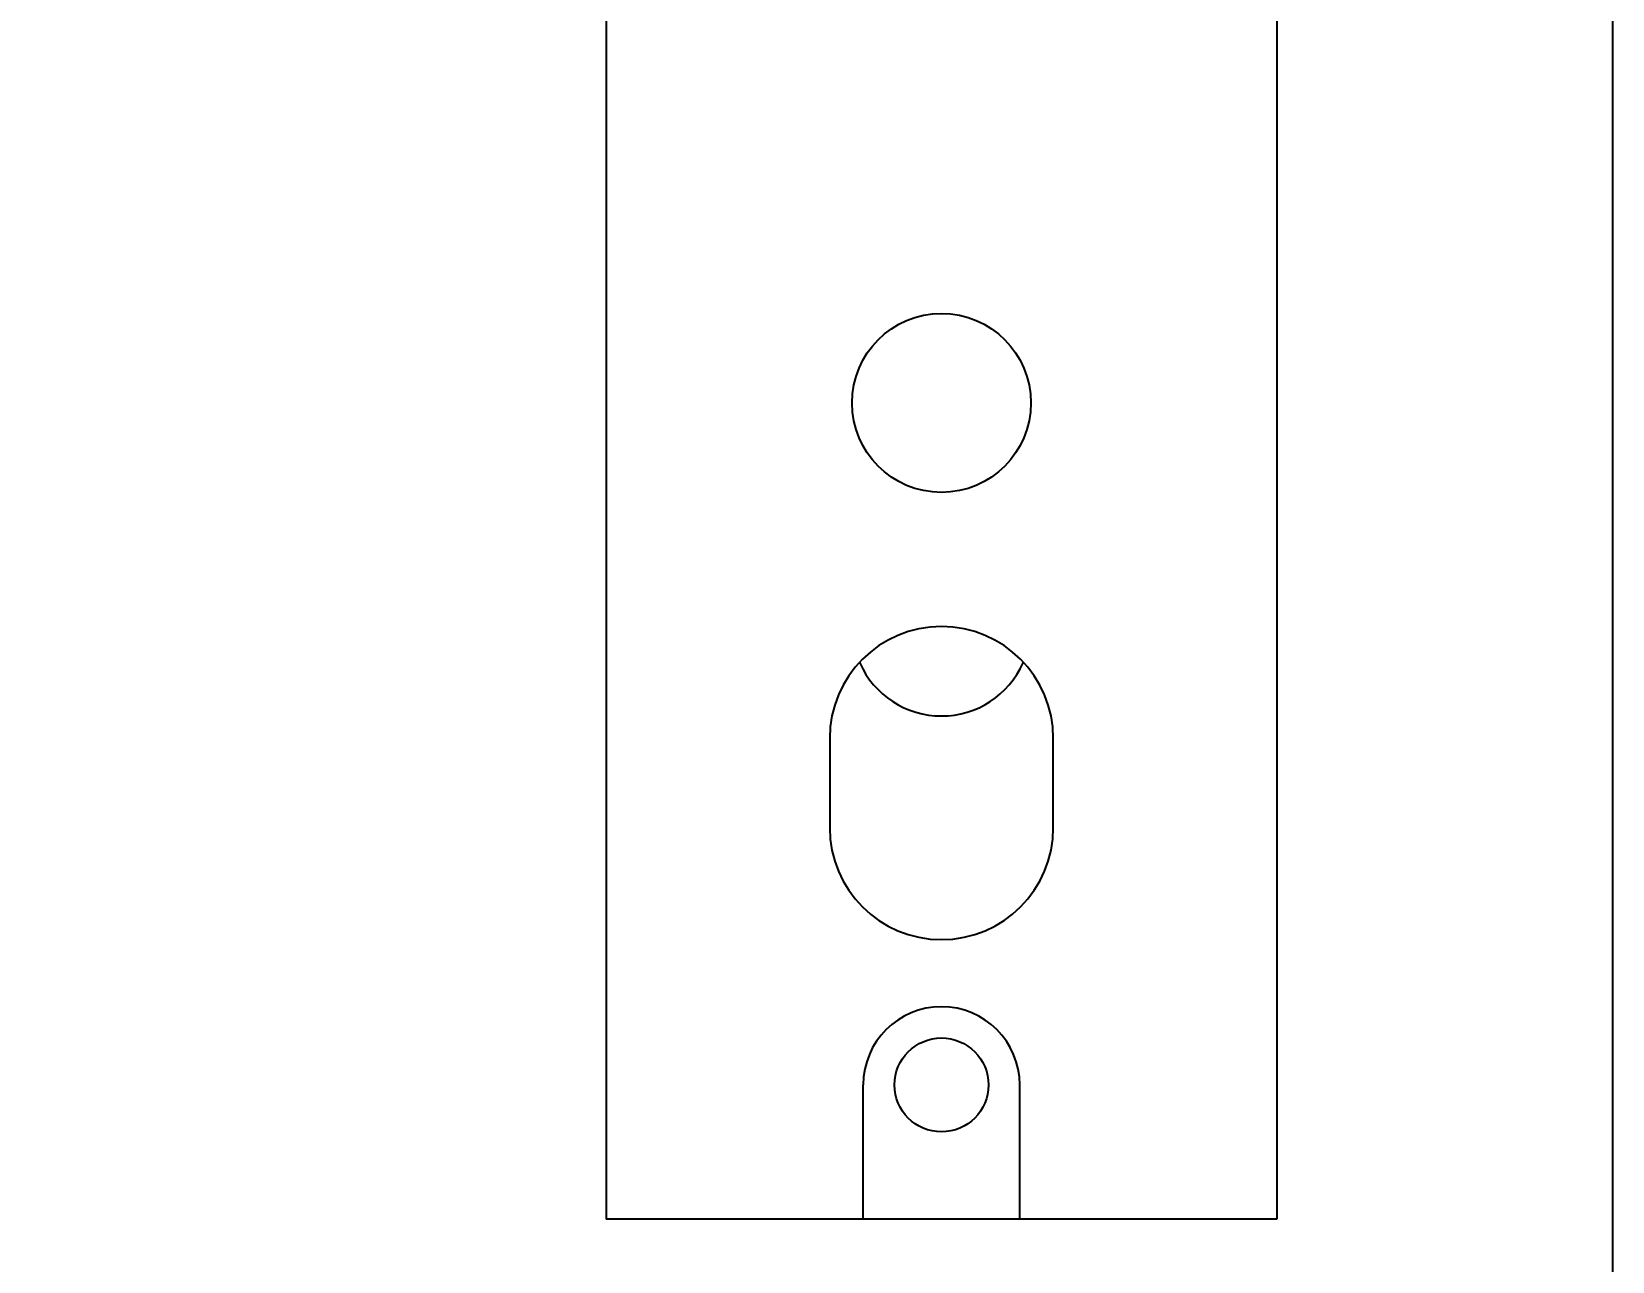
# Model space of a CAD drawing. Header units: millimetres. Extents: x 710 to 26878, y 589 to 5187.
# Drawn here: x 9279.7 to 9350.4, y 1786.9 to 1841.9 of the extents above; entities that cross this region are included whole.
import ezdxf

# ---------------------------------------------------------------- set-up
doc = ezdxf.new("R2010")
doc.units = ezdxf.units.MM
doc.layers.add('02___PRT_ALL_AXES', color=7, linetype='Continuous')
doc.styles.get("Standard").update_dxf_attribs({"font": 'arial.ttf'})
doc.dimstyles.new('DIMSTYLE_5-scale4', dxfattribs={"dimscale": 2, "dimtxt": 20, "dimasz": 20, "dimexe": 1, "dimexo": 0, "dimgap": 1.25, "dimtad": 1, "dimzin": 9, "dimdsep": 46, "dimtxsty": 'Standard', "dimcen": 0.09, "dimclre": 256, "dimclrt": 256, "dimadec": 1, "dimazin": 2, "dimtp": 0.15, "dimtm": 0.15, "dimtfac": 0.8, "dimtmove": 0, "dimatfit": 3, "dimfxl": 1, "dimtolj": 1, "dimarcsym": 0})

# ---------------------------------------------------------------- blocks, each defined once
blk = doc.blocks.new('*D70')
at = {"lineweight": -2, "transparency": 16777216}
for p, q in [((9350.371, 1854.309), (9350.371, 1770.443)), ((8738.371, 1788.809), (8738.371, 1770.443))]:
    blk.add_line(p, q, dxfattribs=at)
at = {"color": 0, "lineweight": -2, "transparency": 16777216}
blk.add_line((8778.371, 1772.443), (9310.371, 1772.443), dxfattribs=at)
at = {"color": 0, "transparency": 16777216}
for points in [[(8778.371, 1779.11), (8778.371, 1765.776), (8738.371, 1772.443)], [(9310.371, 1779.11), (9310.371, 1765.776), (9350.371, 1772.443)]]:
    blk.add_solid(points, dxfattribs=at)
at = {"layer": 'Defpoints', "color": 0, "transparency": 16777216}
for p in [(9350.371, 1854.309), (8738.371, 1788.809), (9350.371, 1772.443)]:
    blk.add_point(p, dxfattribs=at)
at = {"transparency": 16777216, "insert": (9044.371, 1800.837), "char_height": 40, "attachment_point": 5}
blk.add_mtext('\\A1;612 [2\'-0 1/8"]', dxfattribs=at)

msp = doc.modelspace()

# ---------------------------------------------------------------- linework, layer by layer
at = {"color": 7, "linetype": 'Continuous'}
for p, q in [((9305.3706, 2123.8091), (9305.3706, 1788.8091)), ((9335.3706, 2123.8091), (9335.3706, 1788.8091)), ((9315.3706, 1810.3091), (9315.3706, 1806.3091)), ((9325.3706, 1806.3091), (9325.3706, 1810.3091)), ((9316.8706, 1788.8091), (9316.8706, 1794.8091)), ((9323.8706, 1788.8091), (9323.8706, 1794.8091)), ((9335.3706, 1788.8091), (9305.3706, 1788.8091))]:
    msp.add_line(p, q, dxfattribs=at)
msp.add_circle((9320.3706, 1794.8091), 2.1, dxfattribs=at)
for centre, radius, start, end in [((9320.3706, 1810.3091), 5, 0, 180), ((9320.3706, 1806.3091), 5, 180, 0), ((9320.3706, 1794.8091), 3.5, 0, 180)]:
    msp.add_arc(centre, radius, start, end, dxfattribs=at)
at = {"layer": '02___PRT_ALL_AXES', "color": 7, "linetype": 'Continuous'}
msp.add_circle((9320.3706, 1825.3091), 4, dxfattribs=at)
msp.add_arc((9320.3706, 1815.3091), 4, 204.044145, 335.956575, dxfattribs=at)

# ---------------------------------------------------------------- dimensions: what is measured, and where the dimension line sits
dim = msp.add_linear_dim(base=(9350.3706, 1772.443), p1=(8738.3706, 1788.8091), p2=(9350.3706, 1854.3091), dimstyle='DIMSTYLE_5-scale4', override={"dimarcsym": 1})
dim.commit()
dim.dimension.update_dxf_attribs({"geometry": '*D70', "text_midpoint": (9044.3706, 1800.8366)})

doc.saveas('drawing.dxf')
